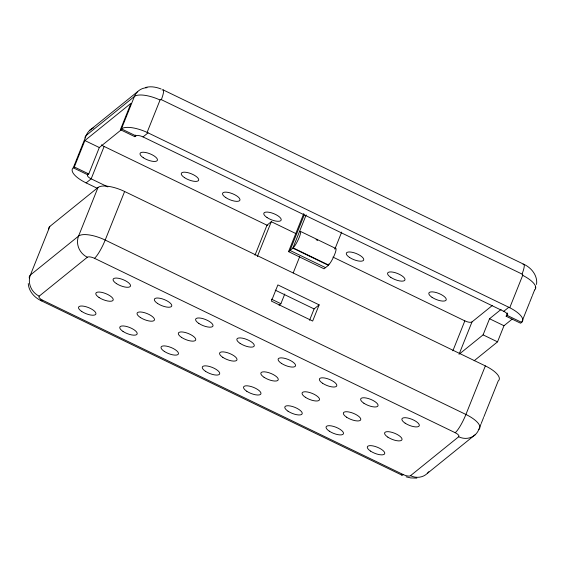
<?xml version="1.0" encoding="UTF-8"?>
<svg xmlns="http://www.w3.org/2000/svg" width="565" height="565" viewBox="0 0 565 565"><rect width="100%" height="100%" fill="white"/><g stroke="black" fill="none" stroke-linecap="round" stroke-linejoin="round"><path stroke-width="0.85" d="M536.552 284.435C537.845 275.706 531.488 267.775 523.868 264.3L163.151 89.892M483.93 416.688L498.196 381.015A22.296 7.882 21.8 0 0 485.342 365.901L124.625 191.493A22.296 7.882 21.8 0 0 97.992 187.516L49.833 226.438L30.404 275.007A22.296 7.882 21.8 0 0 29.352 278.284M97.251 188.279L85.527 182.615A22.296 7.882 21.8 0 1 73.281 167.798L74.312 166.965L84.877 140.558L130.974 103.303L120.409 129.71L134.851 136.688L135.883 135.854A5.989 2.119 21.8 0 1 143.03 136.928L503.754 311.329A5.989 2.119 21.8 0 1 507.201 315.39L521.643 322.375L522.18 321.019M88.26 173.427L87.723 174.776A5.989 2.119 21.8 0 0 91.17 178.837L107.859 186.902M93.797 127.704A16.314 14.965 51.1 0 0 86.233 135.416L73.281 167.798L87.723 174.776L88.754 173.942L99.313 147.536L121.687 129.456M101.523 144.81A5.989 2.119 21.8 0 0 104.122 146.455L91.17 178.837L86.134 182.905M97.992 187.516L78.563 236.092L30.404 275.007A16.314 14.965 51.1 0 0 39.183 296.159A5.989 2.119 21.8 0 0 42.629 300.22L403.346 474.621A5.989 2.119 21.8 0 0 410.501 475.695A16.314 14.965 51.1 0 0 428.814 471.719M134.851 136.688L135.487 135.091M120.409 129.71L121.44 128.876A22.296 7.882 21.8 0 1 147.105 132.394L160.057 100.012A22.303 7.882 21.8 0 0 134.392 96.495L86.233 135.416A22.303 7.882 21.8 0 0 85.068 137.924M124.625 191.493L105.196 240.061A16.314 2.966 -64.2 0 1 94.489 258.304A5.989 2.119 21.8 0 0 87.342 257.237L39.183 296.159M254.992 255.196L266.991 225.209L271.292 221.699L295.77 233.522M257.35 256.559L271.292 221.699M288.546 251.644L292.868 248.148L328.385 265.324L324.07 268.813L288.546 251.644L303.786 213.542M304.281 214.792L290.014 250.457L325.532 267.633M292.868 248.148L306.166 214.912M279.046 305.213L280.89 303.709L284.781 293.984M293.214 272.902L299.697 256.694M299.556 231.657A9.33 1.695 -64.2 0 1 299.196 237.427A9.33 1.695 -64.2 0 1 293.073 247.865L328.491 264.992L328.901 263.975M334.876 249.109L341.684 232.088M309.564 320.27L314.098 308.935L319.14 304.86L277.881 284.915L271.405 301.103L312.664 321.054L319.14 304.86M452.862 350.816L464.84 320.863A5.989 2.119 21.8 0 0 471.994 321.93L492.341 305.481M459.041 354.312L471.994 321.93M459.712 353.768L483.089 334.876L489.544 318.745L501.07 309.429M485.342 365.901L465.92 414.47A16.314 2.966 -64.2 0 1 455.206 432.712A5.989 2.119 21.8 0 1 458.66 436.773A16.314 14.965 51.1 0 0 478.767 429.584L479.678 427.31M147.105 132.394L509.75 307.727A22.296 7.882 21.8 0 1 521.643 322.375L520.591 323.222L506.155 316.238L507.441 313.01M509.75 307.727L522.696 275.346A22.303 7.882 21.8 0 1 534.744 289.866M507.744 314.041L507.201 315.39L506.155 316.238M474.155 360.753L497.532 341.853L503.98 325.73L512.123 319.147M479.982 426.554L480.893 424.273M481.196 423.517L483.626 417.443M522.448 320.348L529.469 302.805M529.737 302.134L532.166 296.06M532.435 295.389L534.596 289.993M89.503 130.522L137.662 91.601M143.03 136.928L148.065 132.853M503.754 311.329L508.783 307.261M410.501 475.695L458.66 436.773M427.338 473.399L475.497 434.478M145.714 87.434C150.813 86.071 156.279 87.081 161.117 88.995M416.857 478.11L410.614 477.912L406.101 476.818M135.883 135.854L121.44 128.876L134.392 96.495A16.314 14.965 51.1 0 1 147.006 87.688M489.544 318.745L503.98 325.73M300.389 231.368L335.808 248.494M316.082 239.645L317.657 240.407M104.122 146.455L267.796 225.59M332.947 257.089L464.84 320.863M84.877 140.558L99.313 147.536M483.089 334.876L497.532 341.853M74.312 166.965L88.754 173.942M275.219 290.135L314.098 308.935M271.412 299.132L280.89 303.709M94.489 258.304L455.206 432.712M401.849 475.109L41.132 300.7C34.373 297.557 28.723 291.215 28.25 283.531M48.682 229.157A22.296 7.882 21.8 0 1 49.833 226.438M87.342 257.237A16.314 14.965 51.1 0 1 78.563 236.092A22.296 7.882 21.8 0 1 105.196 240.061L465.92 414.47A22.296 7.882 21.8 0 1 478.767 429.584M403.346 474.621A16.314 2.966 -64.2 0 1 401.461 474.254M42.629 300.22A16.314 2.966 -64.2 0 1 40.744 299.846M334.974 248.777A9.33 1.695 -64.2 0 1 334.621 254.554A9.33 1.695 -64.2 0 1 328.491 264.992M160.001 99.97A1.088 0.996 51.1 0 1 161.329 99.694M535.535 286.363A16.314 14.965 51.1 0 1 535.26 287.868M522.053 274.103A1.088 0.996 51.1 0 1 522.759 275.367M162.113 90.047A16.314 2.966 -64.2 0 1 161.343 99.666L522.06 274.074A16.314 2.966 -64.2 0 0 523.042 264.342M405.14 423.178A9.322 3.291 21.8 0 0 419.244 425.812A9.322 3.291 21.8 0 0 407.443 417.952A9.322 3.291 21.8 0 0 405.14 423.178M363.881 403.226A9.322 3.291 21.8 0 0 377.992 405.868A9.322 3.291 21.8 0 0 366.184 398.007A9.322 3.291 21.8 0 0 363.881 403.226M322.622 383.282A9.322 3.291 21.8 0 0 336.733 385.916A9.322 3.291 21.8 0 0 324.924 378.056A9.322 3.291 21.8 0 0 322.622 383.282M281.363 363.33A9.322 3.291 21.8 0 0 295.474 365.972A9.322 3.291 21.8 0 0 283.672 358.111A9.322 3.291 21.8 0 0 281.363 363.33M240.104 343.386A9.322 3.291 21.8 0 0 254.215 346.02A9.322 3.291 21.8 0 0 242.413 338.16A9.322 3.291 21.8 0 0 240.104 343.386M198.845 323.434A9.322 3.291 21.8 0 0 212.956 326.069A9.322 3.291 21.8 0 0 201.154 318.215A9.322 3.291 21.8 0 0 198.845 323.434M157.593 303.49A9.322 3.291 21.8 0 0 171.704 306.124A9.322 3.291 21.8 0 0 159.895 298.264A9.322 3.291 21.8 0 0 157.593 303.49M116.334 283.538A9.322 3.291 21.8 0 0 130.444 286.173A9.322 3.291 21.8 0 0 118.636 278.312A9.322 3.291 21.8 0 0 116.334 283.538M99.045 297.508A9.322 3.291 21.8 0 0 113.155 300.149A9.322 3.291 21.8 0 0 101.354 292.289A9.322 3.291 21.8 0 0 99.045 297.508M140.304 317.459A9.322 3.291 21.8 0 0 154.415 320.094A9.322 3.291 21.8 0 0 142.606 312.233A9.322 3.291 21.8 0 0 140.304 317.459M181.563 337.404A9.322 3.291 21.8 0 0 195.674 340.045A9.322 3.291 21.8 0 0 183.865 332.185A9.322 3.291 21.8 0 0 181.563 337.404M222.822 357.355A9.322 3.291 21.8 0 0 236.926 359.99A9.322 3.291 21.8 0 0 225.124 352.129A9.322 3.291 21.8 0 0 222.822 357.355M264.074 377.3A9.322 3.291 21.8 0 0 278.185 379.941A9.322 3.291 21.8 0 0 266.383 372.081A9.322 3.291 21.8 0 0 264.074 377.3M305.333 397.252A9.322 3.291 21.8 0 0 319.444 399.886A9.322 3.291 21.8 0 0 307.643 392.025A9.322 3.291 21.8 0 0 305.333 397.252M346.592 417.196A9.322 3.291 21.8 0 0 360.703 419.837A9.322 3.291 21.8 0 0 348.902 411.977A9.322 3.291 21.8 0 0 346.592 417.196M387.851 437.148A9.322 3.291 21.8 0 0 401.962 439.782A9.322 3.291 21.8 0 0 390.154 431.921A9.322 3.291 21.8 0 0 387.851 437.148M81.756 311.477A9.322 3.291 21.8 0 0 95.866 314.119A9.322 3.291 21.8 0 0 84.065 306.258A9.322 3.291 21.8 0 0 81.756 311.477M123.015 331.429A9.322 3.291 21.8 0 0 137.126 334.063A9.322 3.291 21.8 0 0 125.324 326.203A9.322 3.291 21.8 0 0 123.015 331.429M164.274 351.374A9.322 3.291 21.8 0 0 178.385 354.015A9.322 3.291 21.8 0 0 166.583 346.154A9.322 3.291 21.8 0 0 164.274 351.374M205.533 371.325A9.322 3.291 21.8 0 0 219.644 373.959A9.322 3.291 21.8 0 0 207.835 366.099A9.322 3.291 21.8 0 0 205.533 371.325M246.792 391.27A9.322 3.291 21.8 0 0 260.903 393.911A9.322 3.291 21.8 0 0 249.094 386.05A9.322 3.291 21.8 0 0 246.792 391.27M288.051 411.221A9.322 3.291 21.8 0 0 302.155 413.855A9.322 3.291 21.8 0 0 290.353 405.995A9.322 3.291 21.8 0 0 288.051 411.221M329.303 431.166A9.322 3.291 21.8 0 0 343.414 433.807A9.322 3.291 21.8 0 0 331.613 425.946A9.322 3.291 21.8 0 0 329.303 431.166M370.562 451.117A9.322 3.291 21.8 0 0 384.673 453.752A9.322 3.291 21.8 0 0 372.872 445.891A9.322 3.291 21.8 0 0 370.562 451.117M432.07 297.345A9.322 3.291 21.8 0 0 446.18 299.98A9.322 3.291 21.8 0 0 434.372 292.119A9.322 3.291 21.8 0 0 432.07 297.345M390.811 277.394A9.322 3.291 21.8 0 0 404.921 280.035A9.322 3.291 21.8 0 0 393.12 272.175A9.322 3.291 21.8 0 0 390.811 277.394M349.551 257.449A9.322 3.291 21.8 0 0 363.662 260.084A9.322 3.291 21.8 0 0 351.861 252.223A9.322 3.291 21.8 0 0 349.551 257.449M267.04 217.553A9.322 3.291 21.8 0 0 281.144 220.188A9.322 3.291 21.8 0 0 269.343 212.327A9.322 3.291 21.8 0 0 267.04 217.553M225.781 197.602A9.322 3.291 21.8 0 0 239.892 200.243A9.322 3.291 21.8 0 0 228.083 192.382A9.322 3.291 21.8 0 0 225.781 197.602M184.522 177.657A9.322 3.291 21.8 0 0 198.633 180.292A9.322 3.291 21.8 0 0 186.824 172.431A9.322 3.291 21.8 0 0 184.522 177.657M143.263 157.706A9.322 3.291 21.8 0 0 157.374 160.347A9.322 3.291 21.8 0 0 145.572 152.486A9.322 3.291 21.8 0 0 143.263 157.706"/></g></svg>
